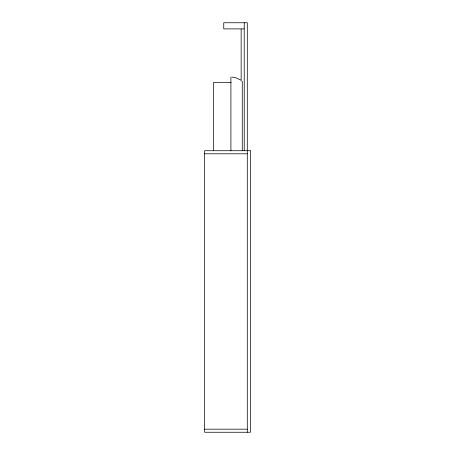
<?xml version="1.0" encoding="UTF-8"?>
<svg xmlns="http://www.w3.org/2000/svg" width="455" height="455" viewBox="0 0 455 455"><rect width="100%" height="100%" fill="white"/><g stroke="black" fill="none" stroke-linecap="round" stroke-linejoin="round"><path stroke-width="0.68" d="M244.221 28.892L223.746 28.892L223.746 22.75L247.292 22.75L247.292 432.25M231.157 82.469L213.509 82.469L213.509 150.719M204.636 153.79L247.292 153.79M204.636 429.179L247.292 429.179M231.942 77.043L235.986 77.799L240.627 80.012M242.265 81.269L242.265 150.804M244.221 22.75L244.221 150.719M241.15 29.148L241.15 81.047M230.912 77.003L230.912 150.804M250.364 150.719L204.636 150.719L204.636 432.25L250.364 432.25L250.364 150.719"/></g></svg>
